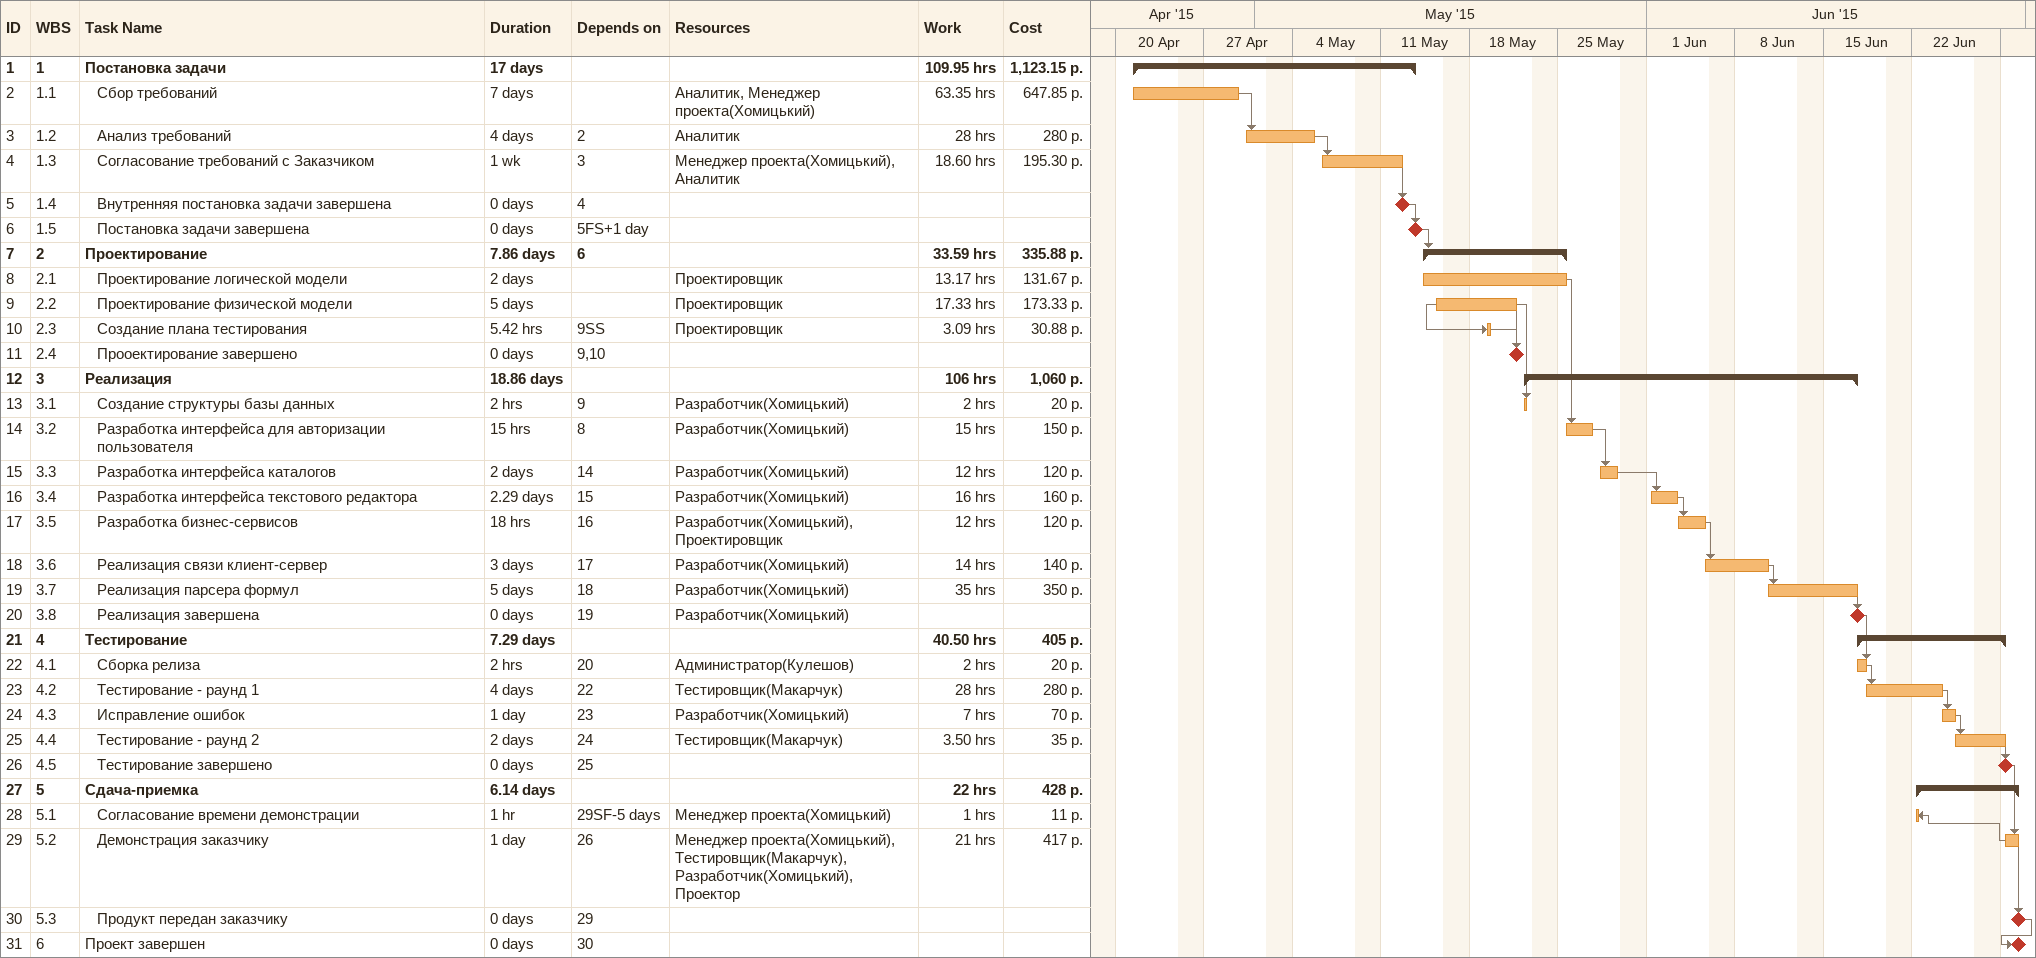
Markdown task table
| ID | WBS | Task | Duration | Start | Finish | Predecessors | Resources | Work (h) | Cost (р.) |
|---|---|---|---|---|---|---|---|---|---|
| 1 | 1 | **Постановка задачи** | 17d | 2015-04-21 | 2015-05-13 |  |  | 109.95 | 1123.15 |
| 2 | 1.1 | Сбор требований | 7d | 2015-04-21 | 2015-04-29 |  | Аналитик, Менеджер проекта(Хомицький) | 63.35 | 647.85 |
| 3 | 1.2 | Анализ требований | 4d | 2015-04-30 | 2015-05-05 | 2 | Аналитик | 28 | 280 |
| 4 | 1.3 | Согласование требований с Заказчиком | 1w | 2015-05-06 | 2015-05-12 | 3 | Менеджер проекта(Хомицький), Аналитик | 18.60 | 195.30 |
| 5 | 1.4 | Внутренняя постановка задачи завершена | 0d | 2015-05-12 | 2015-05-12 | 4 |  |  |  |
| 6 | 1.5 | Постановка задачи завершена | 0d | 2015-05-13 | 2015-05-13 | 5FS+1d |  |  |  |
| 7 | 2 | **Проектирование** | 7.86d | 2015-05-14 | 2015-05-25 | 6 |  | 33.59 | 335.88 |
| 8 | 2.1 | Проектирование логической модели | 2d | 2015-05-14 | 2015-05-25 |  | Проектировщик | 13.17 | 131.67 |
| 9 | 2.2 | Проектирование физической модели | 5d | 2015-05-15 | 2015-05-21 |  | Проектировщик | 17.33 | 173.33 |
| 10 | 2.3 | Создание плана тестирования | 5.42h | 2015-05-19 | 2015-05-19 | 9SS | Проектировщик | 3.09 | 30.88 |
| 11 | 2.4 | Прооектирование завершено | 0d | 2015-05-21 | 2015-05-21 | 9, 10 |  |  |  |
| 12 | 3 | **Реализация** | 18.86d | 2015-05-22 | 2015-06-17 |  |  | 106 | 1060 |
| 13 | 3.1 | Создание структуры базы данных | 2h | 2015-05-22 | 2015-05-22 | 9 | Разработчик(Хомицький) | 2 | 20 |
| 14 | 3.2 | Разработка интерфейса для авторизации пользователя | 15h | 2015-05-25 | 2015-05-27 | 8 | Разработчик(Хомицький) | 15 | 150 |
| 15 | 3.3 | Разработка интерфейса каталогов | 2d | 2015-05-28 | 2015-05-29 | 14 | Разработчик(Хомицький) | 12 | 120 |
| 16 | 3.4 | Разработка интерфейса текстового редактора | 2.29d | 2015-06-01 | 2015-06-03 | 15 | Разработчик(Хомицький) | 16 | 160 |
| 17 | 3.5 | Разработка бизнес-сервисов | 18h | 2015-06-03 | 2015-06-05 | 16 | Разработчик(Хомицький), Проектировщик | 12 | 120 |
| 18 | 3.6 | Реализация связи клиент-сервер | 3d | 2015-06-05 | 2015-06-10 | 17 | Разработчик(Хомицький) | 14 | 140 |
| 19 | 3.7 | Реализация парсера формул | 5d | 2015-06-10 | 2015-06-17 | 18 | Разработчик(Хомицький) | 35 | 350 |
| 20 | 3.8 | Реализация завершена | 0d | 2015-06-17 | 2015-06-17 | 19 | Разработчик(Хомицький) |  |  |
| 21 | 4 | **Тестирование** | 7.29d | 2015-06-17 | 2015-06-29 |  |  | 40.50 | 405 |
| 22 | 4.1 | Сборка релиза | 2h | 2015-06-17 | 2015-06-18 | 20 | Администратор(Кулешов) | 2 | 20 |
| 23 | 4.2 | Тестирование - раунд 1 | 4d | 2015-06-18 | 2015-06-24 | 22 | Тестировщик(Макарчук) | 28 | 280 |
| 24 | 4.3 | Исправление ошибок | 1d | 2015-06-24 | 2015-06-25 | 23 | Разработчик(Хомицький) | 7 | 70 |
| 25 | 4.4 | Тестирование - раунд 2 | 2d | 2015-06-25 | 2015-06-29 | 24 | Тестировщик(Макарчук) | 3.50 | 35 |
| 26 | 4.5 | Тестирование завершено | 0d | 2015-06-29 | 2015-06-29 | 25 |  |  |  |
| 27 | 5 | **Сдача-приемка** | 6.14d | 2015-06-22 | 2015-06-30 |  |  | 22 | 428 |
| 28 | 5.1 | Согласование времени демонстрации | 1h | 2015-06-22 | 2015-06-22 | 29SF-5d | Менеджер проекта(Хомицький) | 1 | 11 |
| 29 | 5.2 | Демонстрация заказчику | 1d | 2015-06-29 | 2015-06-30 | 26 | Менеджер проекта(Хомицький), Тестировщик(Макарчук), Разработчик(Хомицький), Проектор | 21 | 417 |
| 30 | 5.3 | Продукт передан заказчику | 0d | 2015-06-30 | 2015-06-30 | 29 |  |  |  |
| 31 | 6 | Проект завершен | 0d | 2015-06-30 | 2015-06-30 | 30 |  |  |  |
